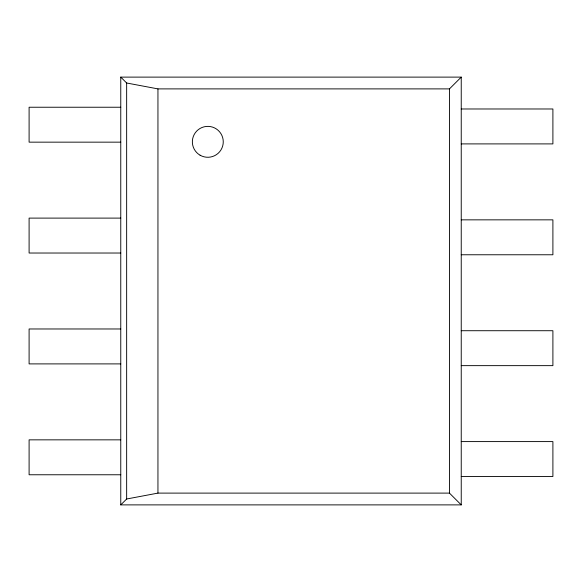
<?xml version="1.0" encoding="UTF-8"?>
<svg xmlns="http://www.w3.org/2000/svg" width="582" height="582" viewBox="0 0 582 582"><rect width="100%" height="100%" fill="white"/><g stroke="black" fill="none" stroke-linecap="round" stroke-linejoin="round"><path stroke-width="0.87" d="M461.235 504.885L449.457 493.107L449.457 88.893L461.235 77.115L120.765 77.115L120.765 504.885L461.235 504.885L461.235 77.115M120.765 504.885L126.65 499L157.948 493.107L449.457 493.107M120.765 77.115L126.65 83L157.948 88.893L449.457 88.893M120.765 107.234L29.1 107.234L29.1 142.154L120.765 142.154M461.235 108.98L552.9 108.98L552.9 143.9L461.235 143.9M120.765 218.105L29.1 218.105L29.1 253.025L120.765 253.025M461.235 219.851L552.9 219.851L552.9 254.77L461.235 254.77M120.765 328.976L29.1 328.976L29.1 363.896L120.765 363.896M461.235 330.722L552.9 330.722L552.9 365.642L461.235 365.642M120.765 439.847L29.1 439.847L29.1 474.767L120.765 474.767M461.235 441.593L552.9 441.593L552.9 476.513L461.235 476.513M157.948 88.893L157.948 493.107M126.65 83L126.65 499M200.084 155.205A15.452 15.452 0 0 0 223.262 141.826A15.452 15.452 0 0 0 200.084 128.44A15.452 15.452 0 0 0 200.084 155.205"/></g></svg>
